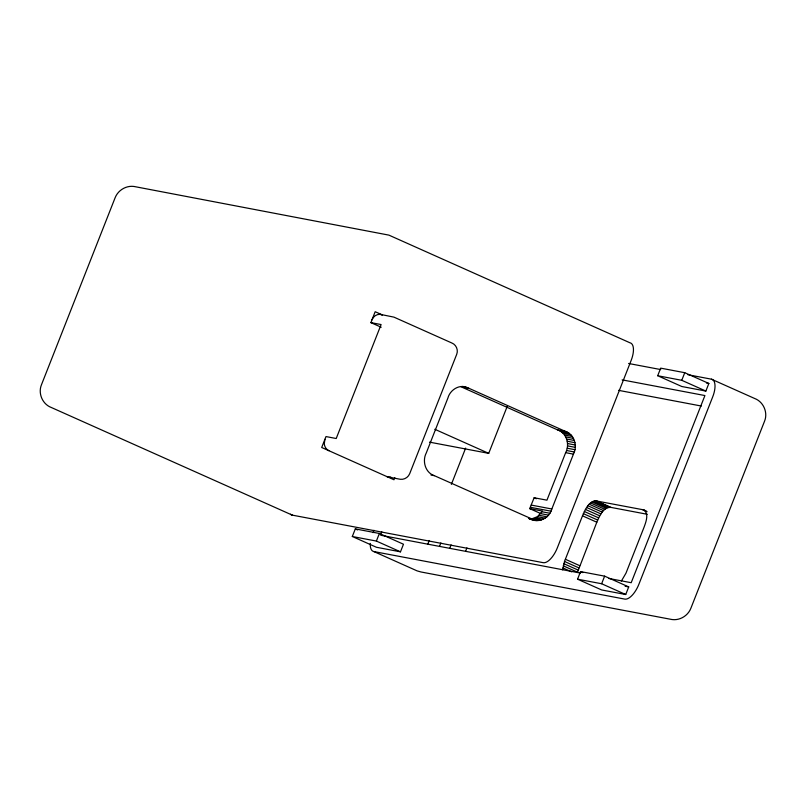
<?xml version="1.0" encoding="UTF-8"?>
<svg xmlns="http://www.w3.org/2000/svg" width="806" height="806" viewBox="0 0 806 806"><rect width="100%" height="100%" fill="white"/><g stroke="black" fill="none" stroke-linecap="round" stroke-linejoin="round"><path stroke-width="1.21" d="M540.846 513.603L529.713 508.636L534.136 497.755L546.942 500.173L565.661 452.66C569.953 444.68 566.759 432.903 557.702 429.951L460.992 386.759L468.77 388.23L565.48 431.422C574.537 434.374 577.731 446.151 573.439 454.141L551.828 508.989C549.652 517.583 539.96 522.882 531.587 519.689M562.669 569.862L564.502 561.46L582.496 515.83C585.035 509.896 588.904 500.486 596.601 501L643.742 509.876L645.949 510.863M647.309 514.288L610.918 507.397C603.231 506.883 599.352 516.283 596.813 522.228L577.539 572.22L563.213 565.822M324.909 439.33L324.274 443.834A8.795 7.879 -79.3 0 0 328.929 450.705M381.208 327.236L370.881 322.622L375.173 311.721L382.407 314.945A8.795 7.879 -79.3 0 0 371.969 319.861M352.313 536.504L355.305 528.907L379.374 533.471L403.474 544.231L400.481 551.828L376.412 547.264L352.313 536.504L376.382 541.068L400.481 551.828M373.047 532.645L373.964 530.298M394.809 477.686L393.983 479.761L321.695 447.481L325.997 436.57L336.213 438.514L381.107 324.556L370.881 322.622M376.382 541.068L379.374 533.471M380.351 535.184L381.732 531.668M427.865 544.02L429.245 540.514M451.37 484.366L465.646 448.106M439.512 546.397L440.872 542.942M449.748 548.342L451.118 544.886M429.487 442.131L488.718 453.355L507.175 406.486M465.576 551.344L466.936 547.889M577.549 579.192L580.552 571.585L604.621 576.149L628.72 586.909L625.718 594.516L601.649 589.952L577.549 579.192L601.629 583.745L625.718 594.516M657.696 375.737L660.688 368.14L684.757 372.704L708.857 383.465L705.865 391.061L681.795 386.507L657.696 375.737L681.765 380.301L705.865 391.061M601.629 583.745L604.621 576.149M681.765 380.301L684.757 372.704M531.376 519.004L537.431 516.696L542.519 511.064L529.713 508.636M621.416 580.995L626 573.116L643.954 527.477C645.838 522.308 649.324 513.795 643.742 509.876M380.422 314.39L393.933 317.131L451.763 342.963C456.146 344.565 458.483 349.945 456.73 354.267L409.67 473.737C408.199 477.414 404.209 479.832 400.26 479.278L388.744 477.092M628.599 363.486L660.739 369.571M687.931 374.73L711.416 379.173L754.648 398.486C763.413 401.7 768.098 412.45 764.592 421.095L690.802 608.449C687.85 615.804 679.871 620.63 671.982 619.532L421.044 571.988L417.085 570.87L373.843 551.556A17.581 7.647 -65.9 0 1 370.286 543.415M706.449 383.011L708.857 383.465M622.121 379.868L704.918 395.555L631.199 582.708L608.953 578.496M618.545 390.346L701.331 406.033M462.402 386.467L468.77 388.23M557.702 429.951L565.48 431.422M559.656 430.777L567.434 432.248M561.48 431.905L569.258 433.376M563.112 433.326L570.89 434.807M564.532 435.008L572.31 436.489M565.701 436.923L573.479 438.393M566.608 439.008L574.386 440.479M567.212 441.225L574.99 442.706M567.515 443.542L575.293 445.013M567.515 445.889L575.293 447.36M567.192 448.227L574.97 449.698M566.568 450.504L574.346 451.975M565.661 452.66L573.439 454.141M430.998 475.026L434.333 475.661L534.922 520.323M531.255 505.08L551.828 508.989M530.429 507.296L551.012 511.195M542.136 511.79L549.914 513.261M540.786 513.664L548.564 515.135M539.204 515.316L546.982 516.787M537.431 516.696L545.209 518.167M535.506 517.795L543.294 519.265M533.471 518.56L541.249 520.041M528.736 518.399L530.952 518.822M528.464 518.449L539.154 520.475M529.552 519.104L537.018 520.575M292.296 515.135L543.234 562.679A17.581 7.647 -65.9 0 0 557.329 547.848L631.128 360.494A17.581 7.647 -65.9 0 0 629.869 342.752L388.915 235.13L134.018 186.468C126.129 185.37 118.15 190.196 115.198 197.551L41.408 384.905C37.902 393.55 42.587 404.3 51.352 407.514L292.296 515.135A17.581 7.647 -65.9 0 1 290.523 514.198M381.581 535.416L580.532 573.106M625.103 586.224L628.72 586.909M373.843 551.556L624.781 599.11A17.581 7.647 -65.9 0 0 638.886 584.269L712.685 396.925A17.581 7.647 -65.9 0 0 711.416 379.173M466.845 387.313C458.866 384.17 449.939 390.175 447.894 398.063L426.293 452.912C422.022 460.931 425.256 472.709 434.333 475.661M642.684 509.735L647.097 511.699M596.601 501L610.918 507.397M595.584 500.758L609.9 507.145M434.787 429.266L488.718 453.355M594.455 500.828L608.772 507.226M593.226 501.231L607.543 507.629M591.926 501.947L606.253 508.334M590.597 502.954L604.913 509.342M589.246 504.234L603.573 510.631M587.917 505.765L602.243 512.163M586.637 507.508L600.954 513.906M585.428 509.432L599.755 515.83M584.32 511.488L598.636 517.885M583.332 513.644L597.659 520.031M582.496 515.83L596.813 522.228M534.136 497.755L536.353 498.743M565.389 559.273L579.705 565.671M564.502 561.46L578.819 567.857M563.767 563.666L578.093 570.054M580.552 571.585L582.849 572.613M562.85 567.908L571.655 571.837M355.305 528.907L357.602 529.935M390.799 477.061A8.795 7.879 -79.3 0 1 386.759 476.537"/></g></svg>
